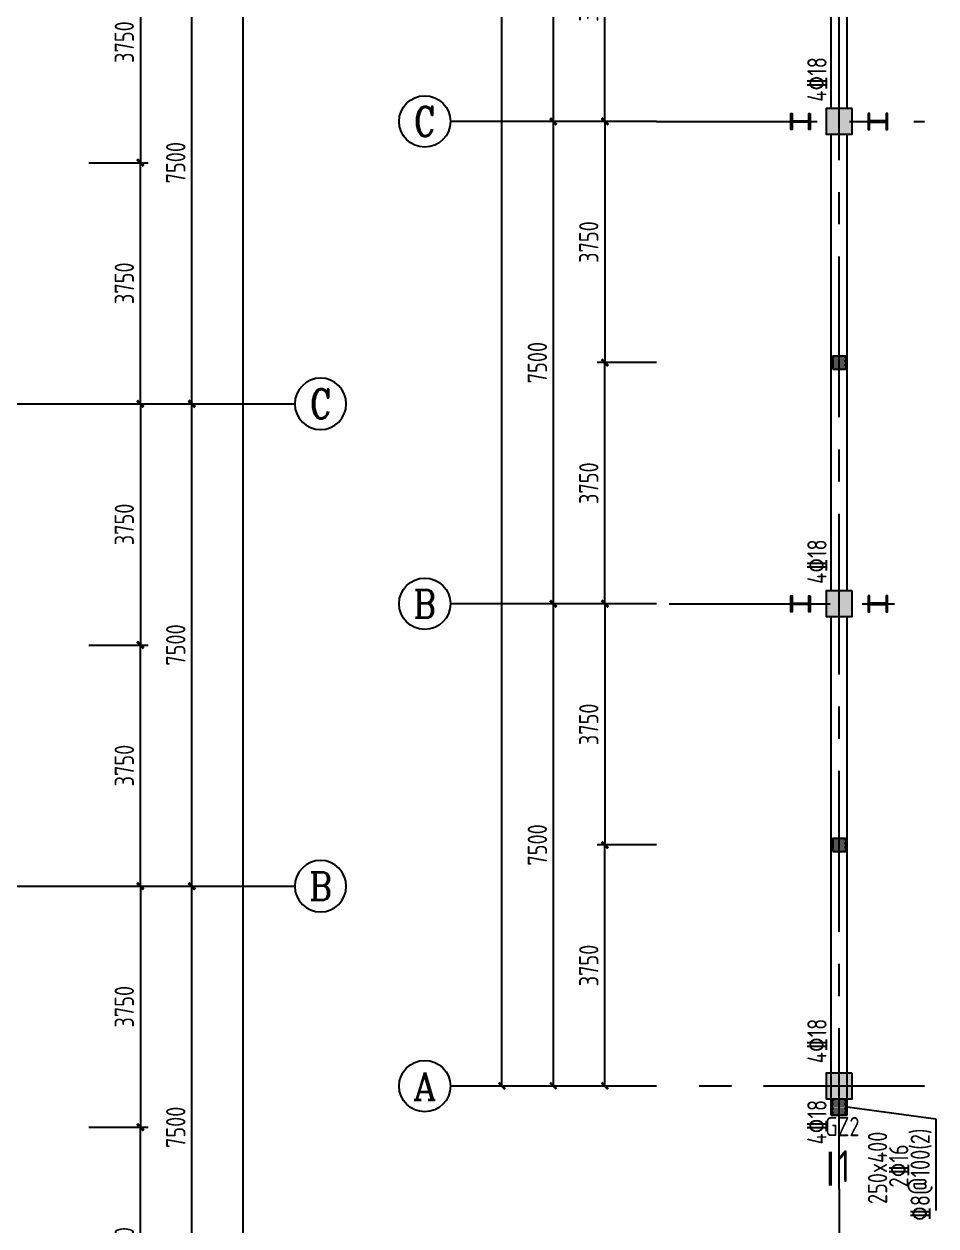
# Model space of a CAD drawing. Header units: millimetres. Extents: x 866309 to 879639, y 39442 to 44891.
# Drawn here: x 869971.7 to 870113.5, y 39543.8 to 39730.6 of the extents above; entities that cross this region are included whole.
import ezdxf
from ezdxf.enums import TextEntityAlignment as Align

# ---------------------------------------------------------------- set-up
doc = ezdxf.new("R2010")
doc.units = ezdxf.units.MM
doc.header["$LTSCALE"] = 1000
doc.header["$MEASUREMENT"] = 0
doc.linetypes.add('CENTER', pattern=[2, 1.25, -0.25, 0.25, -0.25])
doc.linetypes.add('DOTE', pattern=[2.42, 2, -0.2, 0.02, -0.2])
doc.layers.add('1', color=4, linetype='Continuous', lineweight=70)
for name, color, linetype in [('AXIS', 3, 'Continuous'), ('AXIS_TEXT', 7, 'Continuous'), ('DIM', 7, 'Continuous'), ('DOTE', 1, 'DOTE'), ('M_Prof', 2, 'Continuous'), ('PUB_DIM', 3, 'Continuous'), ('层14', 2, 'Continuous'), ('标注', 7, 'Continuous'), ('梁', 4, 'Continuous'), ('梁集中标注', 2, 'Continuous')]:
    doc.layers.add(name, color=color, linetype=linetype)
doc.styles.add('_TCH_AXIS', font='COMPLEX', dxfattribs={"bigfont": 'GBCBIG'})
doc.styles.add('COMPLEX', font='COMPLEX')
doc.styles.add('GBHZ', font='gbenor.shx', dxfattribs={"width": 0.9, "bigfont": 'gbcbig.shx'})
doc.dimstyles.new('Y100', dxfattribs={"dimscale": 0, "dimtxt": 3, "dimasz": 0.01, "dimexe": 1.2, "dimexo": 2, "dimgap": 1, "dimtad": 1, "dimdec": 0, "dimlfac": 100, "dimzin": 0, "dimdsep": 46, "dimtxsty": 'GBHZ', "dimblk": 'DX', "dimcen": 0.09, "dimdle": 1, "dimclrd": 7, "dimclre": 7, "dimclrt": 7, "dimadec": 0, "dimazin": 0, "dimtfac": 1, "dimtdec": 0, "dimtix": 1, "dimtmove": 2, "dimatfit": 3, "dimldrblk": 'DX', "dimfxl": 0, "dimtolj": 1, "dimtzin": 0, "dimarcsym": 0})
pattern_1 = [(0, (367.61703, 43.91778), (0.15625, 0.3125), [0, -0.3125])]

# ---------------------------------------------------------------- blocks, each defined once
blk = doc.blocks.new('_AXISO')
blk.add_circle((0, 0), 0.5)
at = {"layer": 'AXIS_TEXT', "style": 'COMPLEX', "width": 1.041667}
blk.add_attdef('A', text='', height=0.56, dxfattribs=at).set_placement((-0.25, -0.28), (0.25, -0.28), align=Align.FIT)
blk = doc.blocks.new('DX')
at = {"color": 0, "linetype": 'ByBlock', "const_width": 40}
blk.add_lwpolyline([(-54, -51), (46, 49)], dxfattribs=at)
blk = doc.blocks.new('*D1655')
at = {"layer": 'Defpoints', "color": 0, "transparency": 16777216}
for p in [(869981.8, 39596.59), (869997.8, 39596.59), (869981.8, 39521.59)]:
    blk.add_point(p, dxfattribs=at)
at = {"layer": 'dim', "color": 7, "lineweight": -2, "transparency": 16777216}
for p, q in [((869983.8, 39596.59), (869999, 39596.59)), ((869997.8, 39521.6), (869997.8, 39596.58)), ((869983.8, 39521.59), (869999, 39521.59))]:
    blk.add_line(p, q, dxfattribs=at)
at = {"layer": 'dim', "color": 7, "lineweight": -2, "transparency": 16777216, "xscale": 0.01, "yscale": 0.01, "zscale": 0.01}
for p, rotation in [((869997.8, 39596.59), 90), ((869997.8, 39521.59), 270)]:
    blk.add_blockref('DX', p, dxfattribs=dict(at, rotation=rotation))
at = {"layer": 'dim', "color": 7, "transparency": 16777216, "insert": (869995.3, 39559.09), "char_height": 3, "attachment_point": 5, "rotation": 90, "style": 'GBHZ'}
blk.add_mtext('\\A1;7500', dxfattribs=at)
blk = doc.blocks.new('*D1656')
at = {"layer": 'Defpoints', "color": 0, "transparency": 16777216}
for p in [(869981.8, 39671.59), (869997.8, 39671.59), (869981.8, 39596.59)]:
    blk.add_point(p, dxfattribs=at)
at = {"layer": 'dim', "color": 7, "lineweight": -2, "transparency": 16777216}
for p, q in [((869983.8, 39671.59), (869999, 39671.59)), ((869997.8, 39596.6), (869997.8, 39671.58)), ((869983.8, 39596.59), (869999, 39596.59))]:
    blk.add_line(p, q, dxfattribs=at)
at = {"layer": 'dim', "color": 7, "lineweight": -2, "transparency": 16777216, "xscale": 0.01, "yscale": 0.01, "zscale": 0.01}
for p, rotation in [((869997.8, 39671.59), 90), ((869997.8, 39596.59), 270)]:
    blk.add_blockref('DX', p, dxfattribs=dict(at, rotation=rotation))
at = {"layer": 'dim', "color": 7, "transparency": 16777216, "insert": (869995.3, 39634.09), "char_height": 3, "attachment_point": 5, "rotation": 90, "style": 'GBHZ'}
blk.add_mtext('\\A1;7500', dxfattribs=at)
blk = doc.blocks.new('*D1657')
at = {"layer": 'Defpoints', "color": 0, "transparency": 16777216}
for p in [(869981.8, 39746.59), (869997.8, 39746.59), (869981.8, 39671.59)]:
    blk.add_point(p, dxfattribs=at)
at = {"layer": 'dim', "color": 7, "lineweight": -2, "transparency": 16777216}
for p, q in [((869983.8, 39746.59), (869999, 39746.59)), ((869997.8, 39671.6), (869997.8, 39746.58)), ((869983.8, 39671.59), (869999, 39671.59))]:
    blk.add_line(p, q, dxfattribs=at)
at = {"layer": 'dim', "color": 7, "lineweight": -2, "transparency": 16777216, "xscale": 0.01, "yscale": 0.01, "zscale": 0.01}
for p, rotation in [((869997.8, 39746.59), 90), ((869997.8, 39671.59), 270)]:
    blk.add_blockref('DX', p, dxfattribs=dict(at, rotation=rotation))
at = {"layer": 'dim', "color": 7, "transparency": 16777216, "insert": (869995.3, 39709.09), "char_height": 3, "attachment_point": 5, "rotation": 90, "style": 'GBHZ'}
blk.add_mtext('\\A1;7500', dxfattribs=at)
blk = doc.blocks.new('*D1661')
at = {"layer": 'Defpoints', "color": 0, "transparency": 16777216}
for p in [(869981.8, 39971.59), (870005.8, 39971.59), (869981.8, 39521.59)]:
    blk.add_point(p, dxfattribs=at)
at = {"layer": 'dim', "color": 7, "lineweight": -2, "transparency": 16777216}
for p, q in [((869983.8, 39971.59), (870007, 39971.59)), ((870005.8, 39521.6), (870005.8, 39971.58)), ((869983.8, 39521.59), (870007, 39521.59))]:
    blk.add_line(p, q, dxfattribs=at)
at = {"layer": 'dim', "color": 7, "lineweight": -2, "transparency": 16777216, "xscale": 0.01, "yscale": 0.01, "zscale": 0.01}
for p, rotation in [((870005.8, 39971.59), 90), ((870005.8, 39521.59), 270)]:
    blk.add_blockref('DX', p, dxfattribs=dict(at, rotation=rotation))
at = {"layer": 'dim', "color": 7, "transparency": 16777216, "insert": (870003.3, 39746.59), "char_height": 3, "attachment_point": 5, "rotation": 90, "style": 'GBHZ'}
blk.add_mtext('\\A1;45000', dxfattribs=at)
blk = doc.blocks.new('*D4547')
at = {"layer": 'Defpoints', "color": 0, "transparency": 16777216}
for p in [(869979.8, 39559.09), (869989.8, 39559.09), (869979.8, 39521.59)]:
    blk.add_point(p, dxfattribs=at)
at = {"layer": 'dim', "color": 7, "lineweight": -2, "transparency": 16777216}
for p, q in [((869981.8, 39559.09), (869991, 39559.09)), ((869989.8, 39521.6), (869989.8, 39559.08)), ((869981.8, 39521.59), (869991, 39521.59))]:
    blk.add_line(p, q, dxfattribs=at)
at = {"layer": 'dim', "color": 7, "lineweight": -2, "transparency": 16777216, "xscale": 0.01, "yscale": 0.01, "zscale": 0.01}
for p, rotation in [((869989.8, 39559.09), 90), ((869989.8, 39521.59), 270)]:
    blk.add_blockref('DX', p, dxfattribs=dict(at, rotation=rotation))
at = {"layer": 'dim', "color": 7, "transparency": 16777216, "insert": (869987.3, 39540.34), "char_height": 3, "attachment_point": 5, "rotation": 90, "style": 'GBHZ'}
blk.add_mtext('\\A1;3750', dxfattribs=at)
blk = doc.blocks.new('*D4548')
at = {"layer": 'Defpoints', "color": 0, "transparency": 16777216}
for p in [(869979.8, 39596.59), (869979.8, 39559.09), (869989.8, 39559.09)]:
    blk.add_point(p, dxfattribs=at)
at = {"layer": 'dim', "color": 7, "lineweight": -2, "transparency": 16777216}
for p, q in [((869981.8, 39596.59), (869991, 39596.59)), ((869989.8, 39596.58), (869989.8, 39559.1)), ((869981.8, 39559.09), (869991, 39559.09))]:
    blk.add_line(p, q, dxfattribs=at)
at = {"layer": 'dim', "color": 7, "lineweight": -2, "transparency": 16777216, "xscale": 0.01, "yscale": 0.01, "zscale": 0.01}
for p, rotation in [((869989.8, 39596.59), 90), ((869989.8, 39559.09), 270)]:
    blk.add_blockref('DX', p, dxfattribs=dict(at, rotation=rotation))
at = {"layer": 'dim', "color": 7, "transparency": 16777216, "insert": (869987.3, 39577.84), "char_height": 3, "attachment_point": 5, "rotation": 90, "style": 'GBHZ'}
blk.add_mtext('\\A1;3750', dxfattribs=at)
blk = doc.blocks.new('*D4549')
at = {"layer": 'Defpoints', "color": 0, "transparency": 16777216}
for p in [(869979.8, 39634.09), (869989.8, 39634.09), (869979.8, 39596.59)]:
    blk.add_point(p, dxfattribs=at)
at = {"layer": 'dim', "color": 7, "lineweight": -2, "transparency": 16777216}
for p, q in [((869981.8, 39634.09), (869991, 39634.09)), ((869989.8, 39596.6), (869989.8, 39634.08)), ((869981.8, 39596.59), (869991, 39596.59))]:
    blk.add_line(p, q, dxfattribs=at)
at = {"layer": 'dim', "color": 7, "lineweight": -2, "transparency": 16777216, "xscale": 0.01, "yscale": 0.01, "zscale": 0.01}
for p, rotation in [((869989.8, 39634.09), 90), ((869989.8, 39596.59), 270)]:
    blk.add_blockref('DX', p, dxfattribs=dict(at, rotation=rotation))
at = {"layer": 'dim', "color": 7, "transparency": 16777216, "insert": (869987.3, 39615.34), "char_height": 3, "attachment_point": 5, "rotation": 90, "style": 'GBHZ'}
blk.add_mtext('\\A1;3750', dxfattribs=at)
blk = doc.blocks.new('*D4550')
at = {"layer": 'Defpoints', "color": 0, "transparency": 16777216}
for p in [(869979.8, 39671.59), (869979.8, 39634.09), (869989.8, 39634.09)]:
    blk.add_point(p, dxfattribs=at)
at = {"layer": 'dim', "color": 7, "lineweight": -2, "transparency": 16777216}
for p, q in [((869981.8, 39671.59), (869991, 39671.59)), ((869989.8, 39671.58), (869989.8, 39634.1)), ((869981.8, 39634.09), (869991, 39634.09))]:
    blk.add_line(p, q, dxfattribs=at)
at = {"layer": 'dim', "color": 7, "lineweight": -2, "transparency": 16777216, "xscale": 0.01, "yscale": 0.01, "zscale": 0.01}
for p, rotation in [((869989.8, 39671.59), 90), ((869989.8, 39634.09), 270)]:
    blk.add_blockref('DX', p, dxfattribs=dict(at, rotation=rotation))
at = {"layer": 'dim', "color": 7, "transparency": 16777216, "insert": (869987.3, 39652.84), "char_height": 3, "attachment_point": 5, "rotation": 90, "style": 'GBHZ'}
blk.add_mtext('\\A1;3750', dxfattribs=at)
blk = doc.blocks.new('*D4551')
at = {"layer": 'Defpoints', "color": 0, "transparency": 16777216}
for p in [(869979.8, 39709.09), (869989.8, 39709.09), (869979.8, 39671.59)]:
    blk.add_point(p, dxfattribs=at)
at = {"layer": 'dim', "color": 7, "lineweight": -2, "transparency": 16777216}
for p, q in [((869981.8, 39709.09), (869991, 39709.09)), ((869989.8, 39671.6), (869989.8, 39709.08)), ((869981.8, 39671.59), (869991, 39671.59))]:
    blk.add_line(p, q, dxfattribs=at)
at = {"layer": 'dim', "color": 7, "lineweight": -2, "transparency": 16777216, "xscale": 0.01, "yscale": 0.01, "zscale": 0.01}
for p, rotation in [((869989.8, 39709.09), 90), ((869989.8, 39671.59), 270)]:
    blk.add_blockref('DX', p, dxfattribs=dict(at, rotation=rotation))
at = {"layer": 'dim', "color": 7, "transparency": 16777216, "insert": (869987.3, 39690.34), "char_height": 3, "attachment_point": 5, "rotation": 90, "style": 'GBHZ'}
blk.add_mtext('\\A1;3750', dxfattribs=at)
blk = doc.blocks.new('*D4552')
at = {"layer": 'Defpoints', "color": 0, "transparency": 16777216}
for p in [(869979.8, 39746.59), (869979.8, 39709.09), (869989.8, 39709.09)]:
    blk.add_point(p, dxfattribs=at)
at = {"layer": 'dim', "color": 7, "lineweight": -2, "transparency": 16777216}
for p, q in [((869981.8, 39746.59), (869991, 39746.59)), ((869989.8, 39746.58), (869989.8, 39709.1)), ((869981.8, 39709.09), (869991, 39709.09))]:
    blk.add_line(p, q, dxfattribs=at)
at = {"layer": 'dim', "color": 7, "lineweight": -2, "transparency": 16777216, "xscale": 0.01, "yscale": 0.01, "zscale": 0.01}
for p, rotation in [((869989.8, 39746.59), 90), ((869989.8, 39709.09), 270)]:
    blk.add_blockref('DX', p, dxfattribs=dict(at, rotation=rotation))
at = {"layer": 'dim', "color": 7, "transparency": 16777216, "insert": (869987.3, 39727.84), "char_height": 3, "attachment_point": 5, "rotation": 90, "style": 'GBHZ'}
blk.add_mtext('\\A1;3750', dxfattribs=at)
blk = doc.blocks.new('*D4749')
at = {"layer": 'Defpoints', "color": 0, "transparency": 16777216}
for p in [(870054, 39640.5), (870070, 39640.5), (870070, 39565.5)]:
    blk.add_point(p, dxfattribs=at)
at = {"layer": 'dim', "color": 7, "lineweight": -2, "transparency": 16777216}
for p, q in [((870068, 39640.5), (870052.8, 39640.5)), ((870054, 39565.51), (870054, 39640.49)), ((870068, 39565.5), (870052.8, 39565.5))]:
    blk.add_line(p, q, dxfattribs=at)
at = {"layer": 'dim', "color": 7, "lineweight": -2, "transparency": 16777216, "xscale": 0.01, "yscale": 0.01, "zscale": 0.01}
for p, rotation in [((870054, 39640.5), 90), ((870054, 39565.5), 270)]:
    blk.add_blockref('DX', p, dxfattribs=dict(at, rotation=rotation))
at = {"layer": 'dim', "color": 7, "transparency": 16777216, "insert": (870051.5, 39603), "char_height": 3, "attachment_point": 5, "rotation": 90, "style": 'GBHZ'}
blk.add_mtext('\\A1;7500', dxfattribs=at)
blk = doc.blocks.new('*D4750')
at = {"layer": 'Defpoints', "color": 0, "transparency": 16777216}
for p in [(870054, 39715.5), (870070, 39715.5), (870070, 39640.5)]:
    blk.add_point(p, dxfattribs=at)
at = {"layer": 'dim', "color": 7, "lineweight": -2, "transparency": 16777216}
for p, q in [((870068, 39715.5), (870052.8, 39715.5)), ((870054, 39640.51), (870054, 39715.49)), ((870068, 39640.5), (870052.8, 39640.5))]:
    blk.add_line(p, q, dxfattribs=at)
at = {"layer": 'dim', "color": 7, "lineweight": -2, "transparency": 16777216, "xscale": 0.01, "yscale": 0.01, "zscale": 0.01}
for p, rotation in [((870054, 39715.5), 90), ((870054, 39640.5), 270)]:
    blk.add_blockref('DX', p, dxfattribs=dict(at, rotation=rotation))
at = {"layer": 'dim', "color": 7, "transparency": 16777216, "insert": (870051.5, 39678), "char_height": 3, "attachment_point": 5, "rotation": 90, "style": 'GBHZ'}
blk.add_mtext('\\A1;7500', dxfattribs=at)
blk = doc.blocks.new('*D4751')
at = {"layer": 'Defpoints', "color": 0, "transparency": 16777216}
for p in [(870054, 39790.5), (870070, 39790.5), (870070, 39715.5)]:
    blk.add_point(p, dxfattribs=at)
at = {"layer": 'dim', "color": 7, "lineweight": -2, "transparency": 16777216}
for p, q in [((870068, 39790.5), (870052.8, 39790.5)), ((870054, 39715.51), (870054, 39790.49)), ((870068, 39715.5), (870052.8, 39715.5))]:
    blk.add_line(p, q, dxfattribs=at)
at = {"layer": 'dim', "color": 7, "lineweight": -2, "transparency": 16777216, "xscale": 0.01, "yscale": 0.01, "zscale": 0.01}
for p, rotation in [((870054, 39790.5), 90), ((870054, 39715.5), 270)]:
    blk.add_blockref('DX', p, dxfattribs=dict(at, rotation=rotation))
at = {"layer": 'dim', "color": 7, "transparency": 16777216, "insert": (870051.5, 39753), "char_height": 3, "attachment_point": 5, "rotation": 90, "style": 'GBHZ'}
blk.add_mtext('\\A1;7500', dxfattribs=at)
blk = doc.blocks.new('*D4755')
at = {"layer": 'Defpoints', "color": 0, "transparency": 16777216}
for p in [(870046, 40015.5), (870070, 40015.5), (870070, 39565.5)]:
    blk.add_point(p, dxfattribs=at)
at = {"layer": 'dim', "color": 7, "lineweight": -2, "transparency": 16777216}
for p, q in [((870068, 40015.5), (870044.8, 40015.5)), ((870046, 39565.51), (870046, 40015.49)), ((870068, 39565.5), (870044.8, 39565.5))]:
    blk.add_line(p, q, dxfattribs=at)
at = {"layer": 'dim', "color": 7, "lineweight": -2, "transparency": 16777216, "xscale": 0.01, "yscale": 0.01, "zscale": 0.01}
for p, rotation in [((870046, 40015.5), 90), ((870046, 39565.5), 270)]:
    blk.add_blockref('DX', p, dxfattribs=dict(at, rotation=rotation))
at = {"layer": 'dim', "color": 7, "transparency": 16777216, "insert": (870043.5, 39790.5), "char_height": 3, "attachment_point": 5, "rotation": 90, "style": 'GBHZ'}
blk.add_mtext('\\A1;45000', dxfattribs=at)
blk = doc.blocks.new('*D4772')
at = {"layer": 'Defpoints', "color": 0, "transparency": 16777216}
for p in [(870062, 39603), (870072, 39603), (870072, 39565.5)]:
    blk.add_point(p, dxfattribs=at)
at = {"layer": 'dim', "color": 7, "lineweight": -2, "transparency": 16777216}
for p, q in [((870070, 39603), (870060.8, 39603)), ((870062, 39565.51), (870062, 39602.99)), ((870070, 39565.5), (870060.8, 39565.5))]:
    blk.add_line(p, q, dxfattribs=at)
at = {"layer": 'dim', "color": 7, "lineweight": -2, "transparency": 16777216, "xscale": 0.01, "yscale": 0.01, "zscale": 0.01}
for p, rotation in [((870062, 39603), 90), ((870062, 39565.5), 270)]:
    blk.add_blockref('DX', p, dxfattribs=dict(at, rotation=rotation))
at = {"layer": 'dim', "color": 7, "transparency": 16777216, "insert": (870059.5, 39584.25), "char_height": 3, "attachment_point": 5, "rotation": 90, "style": 'GBHZ'}
blk.add_mtext('\\A1;3750', dxfattribs=at)
blk = doc.blocks.new('*D4773')
at = {"layer": 'Defpoints', "color": 0, "transparency": 16777216}
for p in [(870072, 39640.5), (870062, 39603), (870072, 39603)]:
    blk.add_point(p, dxfattribs=at)
at = {"layer": 'dim', "color": 7, "lineweight": -2, "transparency": 16777216}
for p, q in [((870070, 39640.5), (870060.8, 39640.5)), ((870062, 39640.49), (870062, 39603.01)), ((870070, 39603), (870060.8, 39603))]:
    blk.add_line(p, q, dxfattribs=at)
at = {"layer": 'dim', "color": 7, "lineweight": -2, "transparency": 16777216, "xscale": 0.01, "yscale": 0.01, "zscale": 0.01}
for p, rotation in [((870062, 39640.5), 90), ((870062, 39603), 270)]:
    blk.add_blockref('DX', p, dxfattribs=dict(at, rotation=rotation))
at = {"layer": 'dim', "color": 7, "transparency": 16777216, "insert": (870059.5, 39621.75), "char_height": 3, "attachment_point": 5, "rotation": 90, "style": 'GBHZ'}
blk.add_mtext('\\A1;3750', dxfattribs=at)
blk = doc.blocks.new('*D4774')
at = {"layer": 'Defpoints', "color": 0, "transparency": 16777216}
for p in [(870062, 39678), (870072, 39678), (870072, 39640.5)]:
    blk.add_point(p, dxfattribs=at)
at = {"layer": 'dim', "color": 7, "lineweight": -2, "transparency": 16777216}
for p, q in [((870070, 39678), (870060.8, 39678)), ((870062, 39640.51), (870062, 39677.99)), ((870070, 39640.5), (870060.8, 39640.5))]:
    blk.add_line(p, q, dxfattribs=at)
at = {"layer": 'dim', "color": 7, "lineweight": -2, "transparency": 16777216, "xscale": 0.01, "yscale": 0.01, "zscale": 0.01}
for p, rotation in [((870062, 39678), 90), ((870062, 39640.5), 270)]:
    blk.add_blockref('DX', p, dxfattribs=dict(at, rotation=rotation))
at = {"layer": 'dim', "color": 7, "transparency": 16777216, "insert": (870059.5, 39659.25), "char_height": 3, "attachment_point": 5, "rotation": 90, "style": 'GBHZ'}
blk.add_mtext('\\A1;3750', dxfattribs=at)
blk = doc.blocks.new('*D4775')
at = {"layer": 'Defpoints', "color": 0, "transparency": 16777216}
for p in [(870072, 39715.5), (870062, 39678), (870072, 39678)]:
    blk.add_point(p, dxfattribs=at)
at = {"layer": 'dim', "color": 7, "lineweight": -2, "transparency": 16777216}
for p, q in [((870070, 39715.5), (870060.8, 39715.5)), ((870062, 39715.49), (870062, 39678.01)), ((870070, 39678), (870060.8, 39678))]:
    blk.add_line(p, q, dxfattribs=at)
at = {"layer": 'dim', "color": 7, "lineweight": -2, "transparency": 16777216, "xscale": 0.01, "yscale": 0.01, "zscale": 0.01}
for p, rotation in [((870062, 39715.5), 90), ((870062, 39678), 270)]:
    blk.add_blockref('DX', p, dxfattribs=dict(at, rotation=rotation))
at = {"layer": 'dim', "color": 7, "transparency": 16777216, "insert": (870059.5, 39696.75), "char_height": 3, "attachment_point": 5, "rotation": 90, "style": 'GBHZ'}
blk.add_mtext('\\A1;3750', dxfattribs=at)
blk = doc.blocks.new('*D4776')
at = {"layer": 'Defpoints', "color": 0, "transparency": 16777216}
for p in [(870062, 39753), (870072, 39753), (870072, 39715.5)]:
    blk.add_point(p, dxfattribs=at)
at = {"layer": 'dim', "color": 7, "lineweight": -2, "transparency": 16777216}
for p, q in [((870070, 39753), (870060.8, 39753)), ((870062, 39715.51), (870062, 39752.99)), ((870070, 39715.5), (870060.8, 39715.5))]:
    blk.add_line(p, q, dxfattribs=at)
at = {"layer": 'dim', "color": 7, "lineweight": -2, "transparency": 16777216, "xscale": 0.01, "yscale": 0.01, "zscale": 0.01}
for p, rotation in [((870062, 39753), 90), ((870062, 39715.5), 270)]:
    blk.add_blockref('DX', p, dxfattribs=dict(at, rotation=rotation))
at = {"layer": 'dim', "color": 7, "transparency": 16777216, "insert": (870059.5, 39734.25), "char_height": 3, "attachment_point": 5, "rotation": 90, "style": 'GBHZ'}
blk.add_mtext('\\A1;3750', dxfattribs=at)

msp = doc.modelspace()

# ---------------------------------------------------------------- hatches: boundary and pattern name
at = {"layer": '层14'}
h = msp.add_hatch(dxfattribs=at)
h.set_pattern_fill('DOTS', color=256, scale=5)
h.set_pattern_definition(pattern_1)
h.paths.add_polyline_path([(870097.421, 39677.004), (870099.421, 39677.004), (870099.421, 39679.004), (870097.421, 39679.004)])
h = msp.add_hatch(dxfattribs=at)
h.set_pattern_fill('DOTS', color=256, scale=5)
h.set_pattern_definition(pattern_1)
h.paths.add_polyline_path([(870097.421, 39602.004), (870099.421, 39602.004), (870099.421, 39604.004), (870097.421, 39604.004)])
h = msp.add_hatch(dxfattribs=at)
h.set_pattern_fill('DOTS', color=256, scale=5)
h.set_pattern_definition(pattern_1)
h.paths.add_polyline_path([(870099.421, 39563.504), (870097.421, 39563.504), (870097.421, 39561.004), (870099.421, 39561.004)])

# ---------------------------------------------------------------- linework, layer by layer
for points in [[(870100.421, 39717.504), (870096.421, 39717.504), (870096.421, 39713.504), (870100.421, 39713.504)], [(870100.421, 39642.504), (870096.421, 39642.504), (870096.421, 39638.504), (870100.421, 39638.504)], [(870100.421, 39567.504), (870096.421, 39567.504), (870096.421, 39563.504), (870100.421, 39563.504)]]:
    msp.add_lwpolyline(points, close=True)
at = {"layer": '1', "color": 2, "const_width": 0.48}
msp.add_lwpolyline([(870097.049, 39550.001), (870097.049, 39555.284)], dxfattribs=at)
at = {"layer": 'AXIS', "color": 0}
for p, q in [((870070.002, 39715.504), (870038.002, 39715.504)), ((869981.804, 39671.586), (870013.804, 39671.586)), ((870070.002, 39640.504), (870038.002, 39640.504)), ((869981.804, 39596.586), (870013.804, 39596.586)), ((870070.002, 39565.504), (870038.002, 39565.504)), ((870098.421, 39549.504), (870098.421, 39541.504))]:
    msp.add_line(p, q, dxfattribs=at)
at = {"layer": 'DOTE', "linetype": 'CENTER', "ltscale": 0.02}
for p, q in [((870098.421, 39549.504), (870098.421, 40027.642)), ((870070.002, 39715.504), (870111.681, 39715.504)), ((869479.804, 39671.586), (869981.804, 39671.586)), ((870072.002, 39640.504), (870111.681, 39640.504)), ((869481.804, 39596.586), (869981.804, 39596.586)), ((870111.681, 39565.504), (870072.002, 39565.504))]:
    msp.add_line(p, q, dxfattribs=at)
at = {"layer": 'M_Prof'}
for points in [[(870093.921, 39716.754), (870093.921, 39714.254), (870093.721, 39714.254), (870093.721, 39715.414), (870091.121, 39715.414), (870091.121, 39714.254), (870090.921, 39714.254), (870090.921, 39716.754), (870091.121, 39716.754), (870091.121, 39715.594), (870093.721, 39715.594), (870093.721, 39716.754)], [(870102.921, 39716.754), (870102.921, 39714.254), (870103.121, 39714.254), (870103.121, 39715.414), (870105.721, 39715.414), (870105.721, 39714.254), (870105.921, 39714.254), (870105.921, 39716.754), (870105.721, 39716.754), (870105.721, 39715.594), (870103.121, 39715.594), (870103.121, 39716.754)], [(870093.921, 39641.754), (870093.921, 39639.254), (870093.721, 39639.254), (870093.721, 39640.414), (870091.121, 39640.414), (870091.121, 39639.254), (870090.921, 39639.254), (870090.921, 39641.754), (870091.121, 39641.754), (870091.121, 39640.594), (870093.721, 39640.594), (870093.721, 39641.754)], [(870102.921, 39641.754), (870102.921, 39639.254), (870103.121, 39639.254), (870103.121, 39640.414), (870105.721, 39640.414), (870105.721, 39639.254), (870105.921, 39639.254), (870105.921, 39641.754), (870105.721, 39641.754), (870105.721, 39640.594), (870103.121, 39640.594), (870103.121, 39641.754)]]:
    msp.add_lwpolyline(points, close=True, dxfattribs=at)
at = {"layer": '层14'}
for p, q in [((870099.671, 39562.254), (870113.462, 39560.436)), ((870113.462, 39560.436), (870113.462, 39546.17))]:
    msp.add_line(p, q, dxfattribs=at)
for points in [[(870097.421, 39677.004), (870099.421, 39677.004), (870099.421, 39679.004), (870097.421, 39679.004)], [(870097.421, 39602.004), (870099.421, 39602.004), (870099.421, 39604.004), (870097.421, 39604.004)], [(870097.421, 39563.504), (870099.421, 39563.504), (870099.421, 39561.004), (870097.421, 39561.004)]]:
    msp.add_lwpolyline(points, close=True, dxfattribs=at)
at = {"layer": '标注'}
for points in [[(870100.421, 39717.504), (870100.421, 39713.504), (870096.421, 39717.504), (870096.421, 39713.504)], [(870100.421, 39642.504), (870100.421, 39638.504), (870096.421, 39642.504), (870096.421, 39638.504)], [(870100.421, 39567.504), (870100.421, 39563.504), (870096.421, 39567.504), (870096.421, 39563.504)]]:
    msp.add_solid(points, dxfattribs=at)
at = {"layer": '梁'}
for p, q in [((870097.171, 39717.504), (870097.171, 39788.504)), ((870099.671, 39717.504), (870099.671, 39788.504)), ((870097.171, 39642.504), (870097.171, 39713.504)), ((870099.671, 39642.504), (870099.671, 39713.504)), ((870097.171, 39561.004), (870097.171, 39638.504)), ((870099.671, 39561.004), (870099.671, 39638.504)), ((870097.171, 39561.004), (870099.671, 39561.004))]:
    msp.add_line(p, q, dxfattribs=at)

# ---------------------------------------------------------------- block references
at = {"layer": 'AXIS', "color": 0}
ref = msp.add_blockref('_AXISO', (870034.002, 39715.504), dxfattribs=dict(at, xscale=8, yscale=8, zscale=8))
ref.add_attrib('A', 'C', dxfattribs={"layer": 'AXIS_TEXT', "color": 0, "height": 4.557, "style": '_TCH_AXIS'}).set_placement((870032.374, 39713.225), (870035.629, 39713.225), align=Align.FIT)
ref = msp.add_blockref('_AXISO', (870017.804, 39671.586), dxfattribs=dict(at, xscale=-8, yscale=8, zscale=8))
ref.add_attrib('A', 'C', dxfattribs={"layer": 'AXIS_TEXT', "color": 0, "height": 4.557, "style": '_TCH_AXIS'}).set_placement((870016.177, 39669.307), (870019.432, 39669.307), align=Align.FIT)
ref = msp.add_blockref('_AXISO', (870034.002, 39640.504), dxfattribs=dict(at, xscale=8, yscale=8, zscale=8))
ref.add_attrib('A', 'B', dxfattribs={"layer": 'AXIS_TEXT', "color": 0, "height": 4.353, "style": '_TCH_AXIS'}).set_placement((870032.24, 39638.327), (870035.763, 39638.327), align=Align.FIT)
ref = msp.add_blockref('_AXISO', (870017.804, 39596.586), dxfattribs=dict(at, xscale=-8, yscale=8, zscale=8))
ref.add_attrib('A', 'B', dxfattribs={"layer": 'AXIS_TEXT', "color": 0, "height": 4.353, "style": '_TCH_AXIS'}).set_placement((870016.042, 39594.41), (870019.566, 39594.41), align=Align.FIT)
ref = msp.add_blockref('_AXISO', (870034.002, 39565.504), dxfattribs=dict(at, xscale=8, yscale=8, zscale=8))
ref.add_attrib('A', 'A', dxfattribs={"layer": 'AXIS_TEXT', "color": 0, "height": 4.252, "style": '_TCH_AXIS'}).set_placement((870032.179, 39563.378), (870035.824, 39563.378), align=Align.FIT)

# ---------------------------------------------------------------- texts
at = {"layer": 'PUB_DIM', "style": 'GBHZ', "width": 0.9}
msp.add_text('1', height=5, dxfattribs=at).set_placement((870098.221, 39550.545))
at = {"layer": '梁集中标注', "color": 1, "style": 'GBHZ', "width": 0.9}
for p in [(870096.463, 39718.571), (870096.463, 39643.589), (870096.463, 39569.053), (870096.463, 39556.428)]:
    msp.add_text('4%%13218', height=3, rotation=90, dxfattribs=at).set_placement(p)
at = {"layer": '梁集中标注', "style": 'GBHZ', "width": 0.9}
msp.add_text('GZ2', height=3, dxfattribs=at).set_placement((870096.236, 39557.707))
for s, p in [('%%1328@100(2)', (870112.504, 39544.524)), ('250x400', (870105.88, 39547.156)), ('2%%13216', (870109.173, 39549.734))]:
    msp.add_text(s, height=3, rotation=90, dxfattribs=at).set_placement(p)

# ---------------------------------------------------------------- dimensions: what is measured, and where the dimension line sits
at = {"layer": 'dim'}
for base, p1, p2, angle, picture, middle in [((870046.002, 40015.504), (870070.002, 39565.504), (870070.002, 40015.504), 90, '*D4755', (870043.502, 39790.504)), ((870005.804, 39971.586), (869981.804, 39521.586), (869981.804, 39971.586), 90, '*D1661', (870003.304, 39746.586)), ((870054.002, 39790.504), (870070.002, 39715.504), (870070.002, 39790.504), 90, '*D4751', (870051.502, 39753.004)), ((870062.002, 39753.004), (870072.002, 39715.504), (870072.002, 39753.004), 90, '*D4776', (870059.502, 39734.254)), ((869989.804, 39709.086), (869979.804, 39746.586), (869979.804, 39709.086), 270, '*D4552', (869987.304, 39727.836)), ((869997.804, 39746.586), (869981.804, 39671.586), (869981.804, 39746.586), 90, '*D1657', (869995.304, 39709.086)), ((870054.002, 39715.504), (870070.002, 39640.504), (870070.002, 39715.504), 90, '*D4750', (870051.502, 39678.004)), ((870062.002, 39678.004), (870072.002, 39715.504), (870072.002, 39678.004), 270, '*D4775', (870059.502, 39696.754)), ((869989.804, 39709.086), (869979.804, 39671.586), (869979.804, 39709.086), 90, '*D4551', (869987.304, 39690.336)), ((870062.002, 39678.004), (870072.002, 39640.504), (870072.002, 39678.004), 90, '*D4774', (870059.502, 39659.254)), ((869989.804, 39634.086), (869979.804, 39671.586), (869979.804, 39634.086), 270, '*D4550', (869987.304, 39652.836)), ((869997.804, 39671.586), (869981.804, 39596.586), (869981.804, 39671.586), 90, '*D1656', (869995.304, 39634.086)), ((870054.002, 39640.504), (870070.002, 39565.504), (870070.002, 39640.504), 90, '*D4749', (870051.502, 39603.004)), ((870062.002, 39603.004), (870072.002, 39640.504), (870072.002, 39603.004), 270, '*D4773', (870059.502, 39621.754)), ((869989.804, 39634.086), (869979.804, 39596.586), (869979.804, 39634.086), 90, '*D4549', (869987.304, 39615.336)), ((870062.002, 39603.004), (870072.002, 39565.504), (870072.002, 39603.004), 90, '*D4772', (870059.502, 39584.254)), ((869989.804, 39559.086), (869979.804, 39596.586), (869979.804, 39559.086), 270, '*D4548', (869987.304, 39577.836)), ((869997.804, 39596.586), (869981.804, 39521.586), (869981.804, 39596.586), 90, '*D1655', (869995.304, 39559.086)), ((869989.804, 39559.086), (869979.804, 39521.586), (869979.804, 39559.086), 90, '*D4547', (869987.304, 39540.336))]:
    dim = msp.add_linear_dim(base=base, p1=p1, p2=p2, angle=angle, dimstyle='Y100', override={"dimscale": 1}, dxfattribs=at)
    dim.commit()
    dim.dimension.update_dxf_attribs({"geometry": picture, "text_midpoint": middle})

doc.saveas('drawing.dxf')
